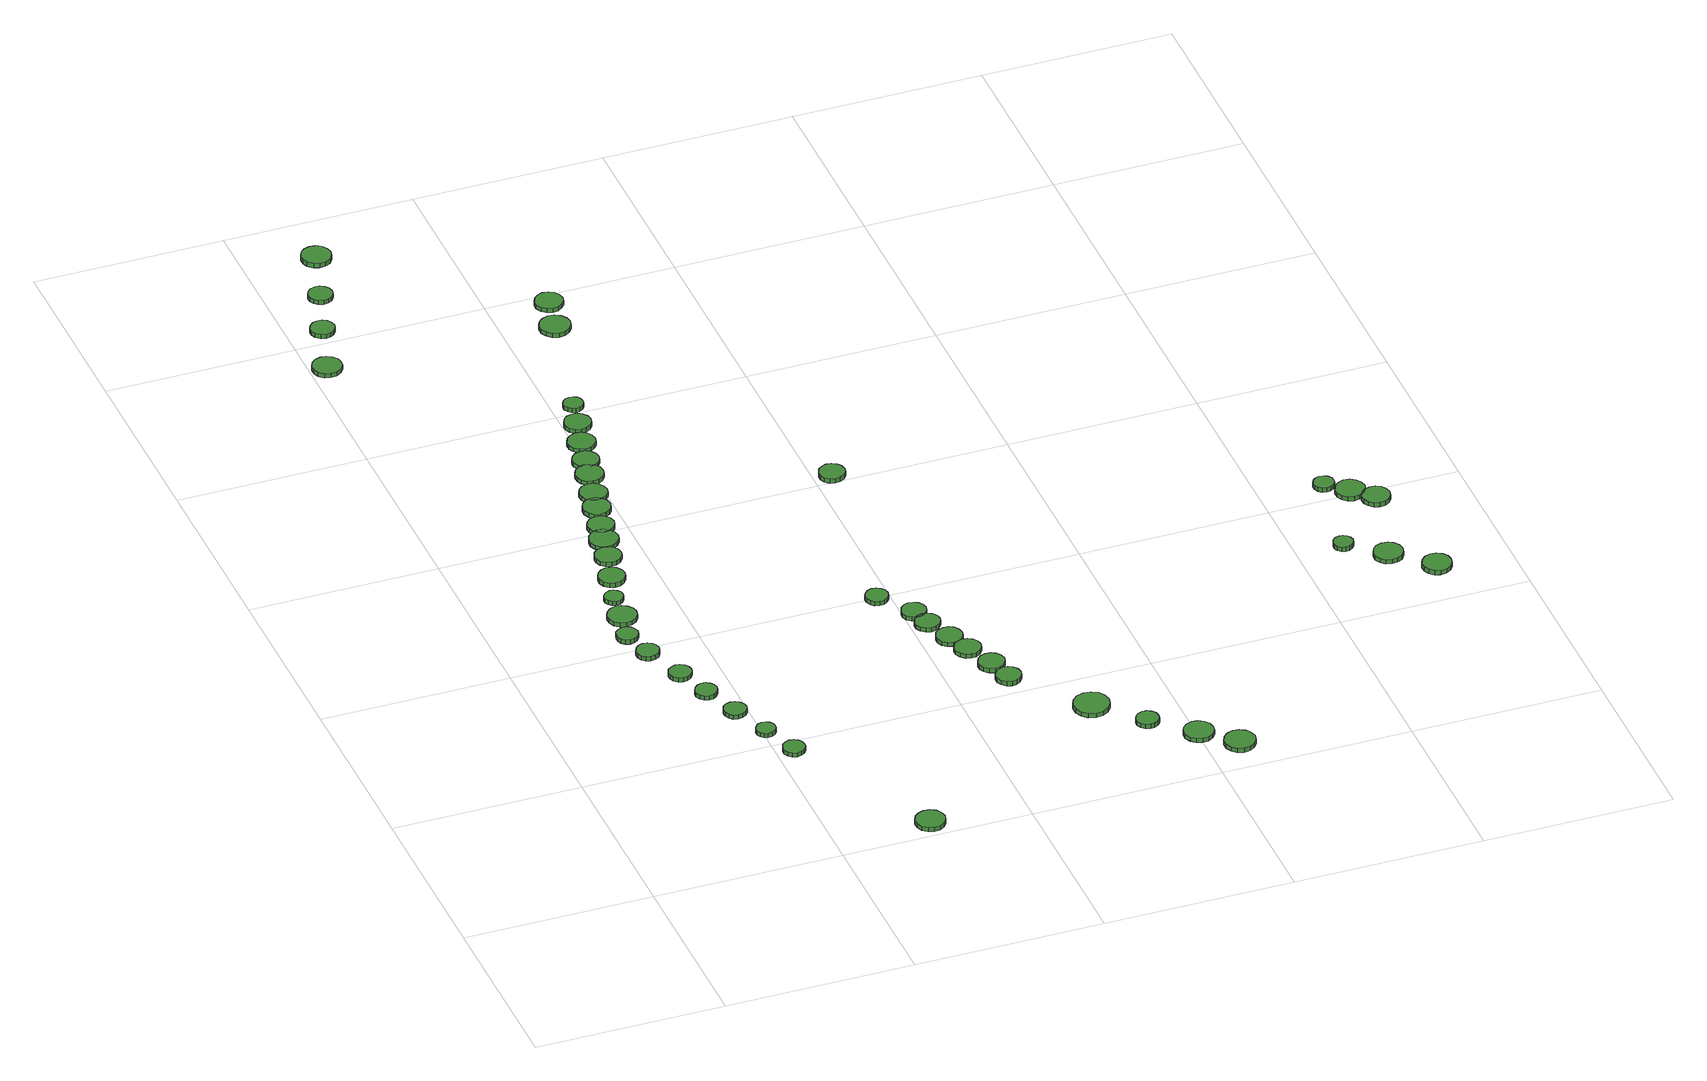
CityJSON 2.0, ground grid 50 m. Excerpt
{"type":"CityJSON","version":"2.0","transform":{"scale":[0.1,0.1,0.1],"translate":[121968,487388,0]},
"CityObjects":{
"tree1":{"type":"SolitaryVegetationObject","attributes":{"function":"something"},"geometry":[{"type":"MultiSurface","lod":"1","boundaries":[[[0,1,2,3,4,5,6,7,8,9,10,11,12,13,14]],[[15,16,17,18,19,20,21,22,23,24,25,26,27,28,29]],[[0,29,28,1]],[[1,28,27,2]],[[2,27,26,3]],[[3,26,25,4]],[[4,25,24,5]],[[5,24,23,6]],[[6,23,22,7]],[[7,22,21,8]],[[8,21,20,9]],[[9,20,19,10]],[[10,19,18,11]],[[11,18,17,12]],[[12,17,16,13]],[[13,16,15,14]],[[14,15,29,0]]]}]},
"tree2":{"type":"SolitaryVegetationObject","attributes":{"function":"something"},"geometry":[{"type":"MultiSurface","lod":"1","boundaries":[[[30,31,32,33,34,35,36,37,38,39,40,41,42,43,44]],[[45,46,47,48,49,50,51,52,53,54,55,56,57,58,59]],[[30,59,58,31]],[[31,58,57,32]],[[32,57,56,33]],[[33,56,55,34]],[[34,55,54,35]],[[35,54,53,36]],[[36,53,52,37]],[[37,52,51,38]],[[38,51,50,39]],[[39,50,49,40]],[[40,49,48,41]],[[41,48,47,42]],[[42,47,46,43]],[[43,46,45,44]],[[44,45,59,30]]]}]},
"tree3":{"type":"SolitaryVegetationObject","attributes":{"function":"something"},"geometry":[{"type":"MultiSurface","lod":"1","boundaries":[[[60,61,62,63,64,65,66,67,68,69,70,71,72,73,74]],[[75,76,77,78,79,80,81,82,83,84,85,86,87,88,89]],[[60,89,88,61]],[[61,88,87,62]],[[62,87,86,63]],[[63,86,85,64]],[[64,85,84,65]],[[65,84,83,66]],[[66,83,82,67]],[[67,82,81,68]],[[68,81,80,69]],[[69,80,79,70]],[[70,79,78,71]],[[71,78,77,72]],[[72,77,76,73]],[[73,76,75,74]],[[74,75,89,60]]]}]},
"tree4":{"type":"SolitaryVegetationObject","attributes":{"function":"something"},"geometry":[{"type":"MultiSurface","lod":"1","boundaries":[[[90,91,92,93,94,95,96,97,98,99,100,101,102,103,104]],[[105,106,107,108,109,110,111,112,113,114,115,116,117,118,119]],[[90,119,118,91]],[[91,118,117,92]],[[92,117,116,93]],[[93,116,115,94]],[[94,115,114,95]],[[95,114,113,96]],[[96,113,112,97]],[[97,112,111,98]],[[98,111,110,99]],[[99,110,109,100]],[[100,109,108,101]],[[101,108,107,102]],[[102,107,106,103]],[[103,106,105,104]],[[104,105,119,90]]]}]},
"tree5":{"type":"SolitaryVegetationObject","attributes":{"function":"something"},"geometry":[{"type":"MultiSurface","lod":"1","boundaries":[[[120,121,122,123,124,125,126,127,128,129,130,131,132,133,134]],[[135,136,137,138,139,140,141,142,143,144,145,146,147,148,149]],[[120,149,148,121]],[[121,148,147,122]],[[122,147,146,123]],[[123,146,145,124]],[[124,145,144,125]],[[125,144,143,126]],[[126,143,142,127]],[[127,142,141,128]],[[128,141,140,129]],[[129,140,139,130]],[[130,139,138,131]],[[131,138,137,132]],[[132,137,136,133]],[[133,136,135,134]],[[134,135,149,120]]]}]},
"tree6":{"type":"SolitaryVegetationObject","attributes":{"function":"something"},"geometry":[{"type":"MultiSurface","lod":"1","boundaries":[[[150,151,152,153,154,155,156,157,158,159,160,161,162,163,164]],[[165,166,167,168,169,170,171,172,173,174,175,176,177,178,179]],[[150,179,178,151]],[[151,178,177,152]],[[152,177,176,153]],[[153,176,175,154]],[[154,175,174,155]],[[155,174,173,156]],[[156,173,172,157]],[[157,172,171,158]],[[158,171,170,159]],[[159,170,169,160]],[[160,169,168,161]],[[161,168,167,162]],[[162,167,166,163]],[[163,166,165,164]],[[164,165,179,150]]]}]},
"tree7":{"type":"SolitaryVegetationObject","attributes":{"function":"something"},"geometry":[{"type":"MultiSurface","lod":"1","boundaries":[[[180,181,182,183,184,185,186,187,188,189,190,191,192,193,194]],[[195,196,197,198,199,200,201,202,203,204,205,206,207,208,209]],[[180,209,208,181]],[[181,208,207,182]],[[182,207,206,183]],[[183,206,205,184]],[[184,205,204,185]],[[185,204,203,186]],[[186,203,202,187]],[[187,202,201,188]],[[188,201,200,189]],[[189,200,199,190]],[[190,199,198,191]],[[191,198,197,192]],[[192,197,196,193]],[[193,196,195,194]],[[194,195,209,180]]]}]},
"tree8":{"type":"SolitaryVegetationObject","attributes":{"function":"something"},"geometry":[{"type":"MultiSurface","lod":"1","boundaries":[[[210,211,212,213,214,215,216,217,218,219,220,221,222,223,224]],[[225,226,227,228,229,230,231,232,233,234,235,236,237,238,239]],[[210,239,238,211]],[[211,238,237,212]],[[212,237,236,213]],[[213,236,235,214]],[[214,235,234,215]],[[215,234,233,216]],[[216,233,232,217]],[[217,232,231,218]],[[218,231,230,219]],[[219,230,229,220]],[[220,229,228,221]],[[221,228,227,222]],[[222,227,226,223]],[[223,226,225,224]],[[224,225,239,210]]]}]},
"tree9":{"type":"SolitaryVegetationObject","attributes":{"function":"something"},"geometry":[{"type":"MultiSurface","lod":"1","boundaries":[[[240,241,242,243,244,245,246,247,248,249,250,251,252,253,254]],[[255,256,257,258,259,260,261,262,263,264,265,266,267,268,269]],[[240,269,268,241]],[[241,268,267,242]],[[242,267,266,243]],[[243,266,265,244]],[[244,265,264,245]],[[245,264,263,246]],[[246,263,262,247]],[[247,262,261,248]],[[248,261,260,249]],[[249,260,259,250]],[[250,259,258,251]],[[251,258,257,252]],[[252,257,256,253]],[[253,256,255,254]],[[254,255,269,240]]]}]},
"tree10":{"type":"SolitaryVegetationObject","attributes":{"function":"something"},"geometry":[{"type":"MultiSurface","lod":"1","boundaries":[[[270,271,272,273,274,275,276,277,278,279,280,281,282,283,284]],[[285,286,287,288,289,290,291,292,293,294,295,296,297,298,299]],[[270,299,298,271]],[[271,298,297,272]],[[272,297,296,273]],[[273,296,295,274]],[[274,295,294,275]],[[275,294,293,276]],[[276,293,292,277]],[[277,292,291,278]],[[278,291,290,279]],[[279,290,289,280]],[[280,289,288,281]],[[281,288,287,282]],[[282,287,286,283]],[[283,286,285,284]],[[284,285,299,270]]]}]},
"tree11":{"type":"SolitaryVegetationObject","attributes":{"function":"something"},"geometry":[{"type":"MultiSurface","lod":"1","boundaries":[[[300,301,302,303,304,305,306,307,308,309,310,311,312,313,314]],[[315,316,317,318,319,320,321,322,323,324,325,326,327,328,329]],[[300,329,328,301]],[[301,328,327,302]],[[302,327,326,303]],[[303,326,325,304]],[[304,325,324,305]],[[305,324,323,306]],[[306,323,322,307]],[[307,322,321,308]],[[308,321,320,309]],[[309,320,319,310]],[[310,319,318,311]],[[311,318,317,312]],[[312,317,316,313]],[[313,316,315,314]],[[314,315,329,300]]]}]},
"tree12":{"type":"SolitaryVegetationObject","attributes":{"function":"something"},"geometry":[{"type":"MultiSurface","lod":"1","boundaries":[[[330,331,332,333,334,335,336,337,338,339,340,341,342,343,344]],[[345,346,347,348,349,350,351,352,353,354,355,356,357,358,359]],[[330,359,358,331]],[[331,358,357,332]],[[332,357,356,333]],[[333,356,355,334]],[[334,355,354,335]],[[335,354,353,336]],[[336,353,352,337]],[[337,352,351,338]],[[338,351,350,339]],[[339,350,349,340]],[[340,349,348,341]],[[341,348,347,342]],[[342,347,346,343]],[[343,346,345,344]],[[344,345,359,330]]]}]},
"tree13":{"type":"SolitaryVegetationObject","attributes":{"function":"something"},"geometry":[{"type":"MultiSurface","lod":"1","boundaries":[[[360,361,362,363,364,365,366,367,368,369,370,371,372,373,374]],[[375,376,377,378,379,380,381,382,383,384,385,386,387,388,389]],[[360,389,388,361]],[[361,388,387,362]],[[362,387,386,363]],[[363,386,385,364]],[[364,385,384,365]],[[365,384,383,366]],[[366,383,382,367]],[[367,382,381,368]],[[368,381,380,369]],[[369,380,379,370]],[[370,379,378,371]],[[371,378,377,372]],[[372,377,376,373]],[[373,376,375,374]],[[374,375,389,360]]]}]},
"tree14":{"type":"SolitaryVegetationObject","attributes":{"function":"something"},"geometry":[{"type":"MultiSurface","lod":"1","boundaries":[[[390,391,392,393,394,395,396,397,398,399,400,401,402,403,404]],[[405,406,407,408,409,410,411,412,413,414,415,416,417,418,419]],[[390,419,418,391]],[[391,418,417,392]],[[392,417,416,393]],[[393,416,415,394]],[[394,415,414,395]],[[395,414,413,396]],[[396,413,412,397]],[[397,412,411,398]],[[398,411,410,399]],[[399,410,409,400]],[[400,409,408,401]],[[401,408,407,402]],[[402,407,406,403]],[[403,406,405,404]],[[404,405,419,390]]]}]},
"tree15":{"type":"SolitaryVegetationObject","attributes":{"function":"something"},"geometry":[{"type":"MultiSurface","lod":"1","boundaries":[[[420,421,422,423,424,425,426,427,428,429,430,431,432,433,434]],[[435,436,437,438,439,440,441,442,443,444,445,446,447,448,449]],[[420,449,448,421]],[[421,448,447,422]],[[422,447,446,423]],[[423,446,445,424]],[[424,445,444,425]],[[425,444,443,426]],[[426,443,442,427]],[[427,442,441,428]],[[428,441,440,429]],[[429,440,439,430]],[[430,439,438,431]],[[431,438,437,432]],[[432,437,436,433]],[[433,436,435,434]],[[434,435,449,420]]]}]},
"tree16":{"type":"SolitaryVegetationObject","attributes":{"function":"something"},"geometry":[{"type":"MultiSurface","lod":"1","boundaries":[[[450,451,452,453,454,455,456,457,458,459,460,461,462,463,464]],[[465,466,467,468,469,470,471,472,473,474,475,476,477,478,479]],[[450,479,478,451]],[[451,478,477,452]],[[452,477,476,453]],[[453,476,475,454]],[[454,475,474,455]],[[455,474,473,456]],[[456,473,472,457]],[[457,472,471,458]],[[458,471,470,459]],[[459,470,469,460]],[[460,469,468,461]],[[461,468,467,462]],[[462,467,466,463]],[[463,466,465,464]],[[464,465,479,450]]]}]},
"tree17":{"type":"SolitaryVegetationObject","attributes":{"function":"something"},"geometry":[{"type":"MultiSurface","lod":"1","boundaries":[[[480,481,482,483,484,485,486,487,488,489,490,491,492,493,494]],[[495,496,497,498,499,500,501,502,503,504,505,506,507,508,509]],[[480,509,508,481]],[[481,508,507,482]],[[482,507,506,483]],[[483,506,505,484]],[[484,505,504,485]],[[485,504,503,486]],[[486,503,502,487]],[[487,502,501,488]],[[488,501,500,489]],[[489,500,499,490]],[[490,499,498,491]],[[491,498,497,492]],[[492,497,496,493]],[[493,496,495,494]],[[494,495,509,480]]]}]},
"tree18":{"type":"SolitaryVegetationObject","attributes":{"function":"something"},"geometry":[{"type":"MultiSurface","lod":"1","boundaries":[[[510,511,512,513,514,515,516,517,518,519,520,521,522,523,524]],[[525,526,527,528,529,530,531,532,533,534,535,536,537,538,539]],[[510,539,538,511]],[[511,538,537,512]],[[512,537,536,513]],[[513,536,535,514]],[[514,535,534,515]],[[515,534,533,516]],[[516,533,532,517]],[[517,532,531,518]],[[518,531,530,519]],[[519,530,529,520]],[[520,529,528,521]],[[521,528,527,522]],[[522,527,526,523]],[[523,526,525,524]],[[524,525,539,510]]]}]},
"tree19":{"type":"SolitaryVegetationObject","attributes":{"function":"something"},"geometry":[{"type":"MultiSurface","lod":"1","boundaries":[[[540,541,542,543,544,545,546,547,548,549,550,551,552,553,554]],[[555,556,557,558,559,560,561,562,563,564,565,566,567,568,569]],[[540,569,568,541]],[[541,568,567,542]],[[542,567,566,543]],[[543,566,565,544]],[[544,565,564,545]],[[545,564,563,546]],[[546,563,562,547]],[[547,562,561,548]],[[548,561,560,549]],[[549,560,559,550]],[[550,559,558,551]],[[551,558,557,552]],[[552,557,556,553]],[[553,556,555,554]],[[554,555,569,540]]]}]},
"tree20":{"type":"SolitaryVegetationObject","attributes":{"function":"something"},"geometry":[{"type":"MultiSurface","lod":"1","boundaries":[[[570,571,572,573,574,575,576,577,578,579,580,581,582,583,584]],[[585,586,587,588,589,590,591,592,593,594,595,596,597,598,599]],[[570,599,598,571]],[[571,598,597,572]],[[572,597,596,573]],[[573,596,595,574]],[[574,595,594,575]],[[575,594,593,576]],[[576,593,592,577]],[[577,592,591,578]],[[578,591,590,579]],[[579,590,589,580]],[[580,589,588,581]],[[581,588,587,582]],[[582,587,586,583]],[[583,586,585,584]],[[584,585,599,570]]]}]},
"tree21":{"type":"SolitaryVegetationObject","attributes":{"function":"something"},"geometry":[{"type":"MultiSurface","lod":"1","boundaries":[[[600,601,602,603,604,605,606,607,608,609,610,611,612,613,614]],[[615,616,617,618,619,620,621,622,623,624,625,626,627,628,629]],[[600,629,628,601]],[[601,628,627,602]],[[602,627,626,603]],[[603,626,625,604]],[[604,625,624,605]],[[605,624,623,606]],[[606,623,622,607]],[[607,622,621,608]],[[608,621,620,609]],[[609,620,619,610]],[[610,619,618,611]],[[611,618,617,612]],[[612,617,616,613]],[[613,616,615,614]],[[614,615,629,600]]]}]},
"tree22":{"type":"SolitaryVegetationObject","attributes":{"function":"something"},"geometry":[{"type":"MultiSurface","lod":"1","boundaries":[[[630,631,632,633,634,635,636,637,638,639,640,641,642,643,644]],[[645,646,647,648,649,650,651,652,653,654,655,656,657,658,659]],[[630,659,658,631]],[[631,658,657,632]],[[632,657,656,633]],[[633,656,655,634]],[[634,655,654,635]],[[635,654,653,636]],[[636,653,652,637]],[[637,652,651,638]],[[638,651,650,639]],[[639,650,649,640]],[[640,649,648,641]],[[641,648,647,642]],[[642,647,646,643]],[[643,646,645,644]],[[644,645,659,630]]]}]},
"tree23":{"type":"SolitaryVegetationObject","attributes":{"function":"something"},"geometry":[{"type":"MultiSurface","lod":"1","boundaries":[[[660,661,662,663,664,665,666,667,668,669,670,671,672,673,674]],[[675,676,677,678,679,680,681,682,683,684,685,686,687,688,689]],[[660,689,688,661]],[[661,688,687,662]],[[662,687,686,663]],[[663,686,685,664]],[[664,685,684,665]],[[665,684,683,666]],[[666,683,682,667]],[[667,682,681,668]],[[668,681,680,669]],[[669,680,679,670]],[[670,679,678,671]],[[671,678,677,672]],[[672,677,676,673]],[[673,676,675,674]],[[674,675,689,660]]]}]},
"tree24":{"type":"SolitaryVegetationObject","attributes":{"function":"something"},"geometry":[{"type":"MultiSurface","lod":"1","boundaries":[[[690,691,692,693,694,695,696,697,698,699,700,701,702,703,704]],[[705,706,707,708,709,710,711,712,713,714,715,716,717,718,719]],[[690,719,718,691]],[[691,718,717,692]],[[692,717,716,693]],[[693,716,715,694]],[[694,715,714,695]],[[695,714,713,696]],[[696,713,712,697]],[[697,712,711,698]],[[698,711,710,699]],[[699,710,709,700]],[[700,709,708,701]],[[701,708,707,702]],[[702,707,706,703]],[[703,706,705,704]],[[704,705,719,690]]]}]},
"tree25":{"type":"SolitaryVegetationObject","attributes":{"function":"something"},"geometry":[{"type":"MultiSurface","lod":"1","boundaries":[[[720,721,722,723,724,725,726,727,728,729,730,731,732,733,734]],[[735,736,737,738,739,740,741,742,743,744,745,746,747,748,749]],[[720,749,748,721]],[[721,748,747,722]],[[722,747,746,723]],[[723,746,745,724]],[[724,745,744,725]],[[725,744,743,726]],[[726,743,742,727]],[[727,742,741,728]],[[728,741,740,729]],[[729,740,739,730]],[[730,739,738,731]],[[731,738,737,732]],[[732,737,736,733]],[[733,736,735,734]],[[734,735,749,720]]]}]},
"tree26":{"type":"SolitaryVegetationObject","attributes":{"function":"something"},"geometry":[{"type":"MultiSurface","lod":"1","boundaries":[[[750,751,752,753,754,755,756,757,758,759,760,761,762,763,764]],[[765,766,767,768,769,770,771,772,773,774,775,776,777,778,779]],[[750,779,778,751]],[[751,778,777,752]],[[752,777,776,753]],[[753,776,775,754]],[[754,775,774,755]],[[755,774,773,756]],[[756,773,772,757]],[[757,772,771,758]],[[758,771,770,759]],[[759,770,769,760]],[[760,769,768,761]],[[761,768,767,762]],[[762,767,766,763]],[[763,766,765,764]],[[764,765,779,750]]]}]},
"tree27":{"type":"SolitaryVegetationObject","attributes":{"function":"something"},"geometry":[{"type":"MultiSurface","lod":"1","boundaries":[[[780,781,782,783,784,785,786,787,788,789,790,791,792,793,794]],[[795,796,797,798,799,800,801,802,803,804,805,806,807,808,809]],[[780,809,808,781]],[[781,808,807,782]],[[782,807,806,783]],[[783,806,805,784]],[[784,805,804,785]],[[785,804,803,786]],[[786,803,802,787]],[[787,802,801,788]],[[788,801,800,789]],[[789,800,799,790]],[[790,799,798,791]],[[791,798,797,792]],[[792,797,796,793]],[[793,796,795,794]],[[794,795,809,780]]]}]},
"tree28":{"type":"SolitaryVegetationObject","attributes":{"function":"something"},"geometry":[{"type":"MultiSurface","lod":"1","boundaries":[[[810,811,812,813,814,815,816,817,818,819,820,821,822,823,824]],[[825,826,827,828,829,830,831,832,833,834,835,836,837,838,839]],[[810,839,838,811]],[[811,838,837,812]],[[812,837,836,813]],[[813,836,835,814]],[[814,835,834,815]],[[815,834,833,816]],[[816,833,832,817]],[[817,832,831,818]],[[818,831,830,819]],[[819,830,829,820]],[[820,829,828,821]],[[821,828,827,822]],[[822,827,826,823]],[[823,826,825,824]],[[824,825,839,810]]]}]},
"tree29":{"type":"SolitaryVegetationObject","attributes":{"function":"something"},"geometry":[{"type":"MultiSurface","lod":"1","boundaries":[[[840,841,842,843,844,845,846,847,848,849,850,851,852,853,854]],[[855,856,857,858,859,860,861,862,863,864,865,866,867,868,869]],[[840,869,868,841]],[[841,868,867,842]],[[842,867,866,843]],[[843,866,865,844]],[[844,865,864,845]],[[845,864,863,846]],[[846,863,862,847]],[[847,862,861,848]],[[848,861,860,849]],[[849,860,859,850]],[[850,859,858,851]],[[851,858,857,852]],[[852,857,856,853]],[[853,856,855,854]],[[854,855,869,840]]]}]},
"tree30":{"type":"SolitaryVegetationObject","attributes":{"function":"something"},"geometry":[{"type":"MultiSurface","lod":"1","boundaries":[[[870,871,872,873,874,875,876,877,878,879,880,881,882,883,884]],[[885,886,887,888,889,890,891,892,893,894,895,896,897,898,899]],[[870,899,898,871]],[[871,898,897,872]],[[872,897,896,873]],[[873,896,895,874]],[[874,895,894,875]],[[875,894,893,876]],[[876,893,892,877]],[[877,892,891,878]],[[878,891,890,879]],[[879,890,889,880]],[[880,889,888,881]],[[881,888,887,882]],[[882,887,886,883]],[[883,886,885,884]],[[884,885,899,870]]]}]},
"tree31":{"type":"SolitaryVegetationObject","attributes":{"function":"something"},"geometry":[{"type":"MultiSurface","lod":"1","boundaries":[[[900,901,902,903,904,905,906,907,908,909,910,911,912,913,914]],[[915,916,917,918,919,920,921,922,923,924,925,926,927,928,929]],[[900,929,928,901]],[[901,928,927,902]],[[902,927,926,903]],[[903,926,925,904]],[[904,925,924,905]],[[905,924,923,906]],[[906,923,922,907]],[[907,922,921,908]],[[908,921,920,909]],[[909,920,919,910]],[[910,919,918,911]],[[911,918,917,912]],[[912,917,916,913]],[[913,916,915,914]],[[914,915,929,900]]]}]},
"tree32":{"type":"SolitaryVegetationObject","attributes":{"function":"something"},"geometry":[{"type":"MultiSurface","lod":"1","boundaries":[[[930,931,932,933,934,935,936,937,938,939,940,941,942,943,944]],[[945,946,947,948,949,950,951,952,953,954,955,956,957,958,959]],[[930,959,958,931]],[[931,958,957,932]],[[932,957,956,933]],[[933,956,955,934]],[[934,955,954,935]],[[935,954,953,936]],[[936,953,952,937]],[[937,952,951,938]],[[938,951,950,939]],[[939,950,949,940]],[[940,949,948,941]],[[941,948,947,942]],[[942,947,946,943]],[[943,946,945,944]],[[944,945,959,930]]]}]},
"tree33":{"type":"SolitaryVegetationObject","attributes":{"function":"something"},"geometry":[{"type":"MultiSurface","lod":"1","boundaries":[[[960,961,962,963,964,965,966,967,968,969,970,971,972,973,974]],[[975,976,977,978,979,980,981,982,983,984,985,986,987,988,989]],[[960,989,988,961]],[[961,988,987,962]],[[962,987,986,963]],[[963,986,985,964]],[[964,985,984,965]],[[965,984,983,966]],[[966,983,982,967]],[[967,982,981,968]],[[968,981,980,969]],[[969,980,979,970]],[[970,979,978,971]],[[971,978,977,972]],[[972,977,976,973]],[[973,976,975,974]],[[974,975,989,960]]]}]},
"tree34":{"type":"SolitaryVegetationObject","attributes":{"function":"something"},"geometry":[{"type":"MultiSurface","lod":"1","boundaries":[[[990,991,992,993,994,995,996,997,998,999,1000,1001,1002,1003,1004]],[[1005,1006,1007,1008,1009,1010,1011,1012,1013,1014,1015,1016,1017,1018,1019]],[[990,1019,1018,991]],[[991,1018,1017,992]],[[992,1017,1016,993]],[[993,1016,1015,994]],[[994,1015,1014,995]],[[995,1014,1013,996]],[[996,1013,1012,997]],[[997,1012,1011,998]],[[998,1011,1010,999]],[[999,1010,1009,1000]],[[1000,1009,1008,1001]],[[1001,1008,1007,1002]],[[1002,1007,1006,1003]],[[1003,1006,1005,1004]],[[1004,1005,1019,990]]]}]},
"tree35":{"type":"SolitaryVegetationObject","attributes":{"function":"something"},"geometry":[{"type":"MultiSurface","lod":"1","boundaries":[[[1020,1021,1022,1023,1024,1025,1026,1027,1028,1029,1030,1031,1032,1033,1034]],[[1035,1036,1037,1038,1039,1040,1041,1042,1043,1044,1045,1046,1047,1048,1049]],[[1020,1049,1048,1021]],[[1021,1048,1047,1022]],[[1022,1047,1046,1023]],[[1023,1046,1045,1024]],[[1024,1045,1044,1025]],[[1025,1044,1043,1026]],[[1026,1043,1042,1027]],[[1027,1042,1041,1028]],[[1028,1041,1040,1029]],[[1029,1040,1039,1030]],[[1030,1039,1038,1031]],[[1031,1038,1037,1032]],[[1032,1037,1036,1033]],[[1033,1036,1035,1034]],[[1034,1035,1049,1020]]]}]},
"tree36":{"type":"SolitaryVegetationObject","attributes":{"function":"something"},"geometry":[{"type":"MultiSurface","lod":"1","boundaries":[[[1050,1051,1052,1053,1054,1055,1056,1057,1058,1059,1060,1061,1062,1063,1064]],[[1065,1066,1067,1068,1069,1070,1071,1072,1073,1074,1075,1076,1077,1078,1079]],[[1050,1079,1078,1051]],[[1051,1078,1077,1052]],[[1052,1077,1076,1053]],[[1053,1076,1075,1054]],[[1054,1075,1074,1055]],[[1055,1074,1073,1056]],[[1056,1073,1072,1057]],[[1057,1072,1071,1058]],[[1058,1071,1070,1059]],[[1059,1070,1069,1060]],[[1060,1069,1068,1061]],[[1061,1068,1067,1062]],[[1062,1067,1066,1063]],[[1063,1066,1065,1064]],[[1064,1065,1079,1050]]]}]},
"tree37":{"type":"SolitaryVegetationObject","attributes":{"function":"something"},"geometry":[{"type":"MultiSurface","lod":"1","boundaries":[[[1080,1081,1082,1083,1084,1085,1086,1087,1088,1089,1090,1091,1092,1093,1094]],[[1095,1096,1097,1098,1099,1100,1101,1102,1103,1104,1105,1106,1107,1108,1109]],[[1080,1109,1108,1081]],[[1081,1108,1107,1082]],[[1082,1107,1106,1083]],[[1083,1106,1105,1084]],[[1084,1105,1104,1085]],[[1085,1104,1103,1086]],[[1086,1103,1102,1087]],[[1087,1102,1101,1088]],[[1088,1101,1100,1089]],[[1089,1100,1099,1090]],[[1090,1099,1098,1091]],[[1091,1098,1097,1092]],[[1092,1097,1096,1093]],[[1093,1096,1095,1094]],[[1094,1095,1109,1080]]]}]},
"tree38":{"type":"SolitaryVegetationObject","attributes":{"function":"something"},"geometry":[{"type":"MultiSurface","lod":"1","boundaries":[[[1110,1111,1112,1113,1114,1115,1116,1117,1118,1119,1120,1121,1122,1123,1124]],[[1125,1126,1127,1128,1129,1130,1131,1132,1133,1134,1135,1136,1137,1138,1139]],[[1110,1139,1138,1111]],[[1111,1138,1137,1112]],[[1112,1137,1136,1113]],[[1113,1136,1135,1114]],[[1114,1135,1134,1115]],[[1115,1134,1133,1116]],[[1116,1133,1132,1117]],[[1117,1132,1131,1118]],[[1118,1131,1130,1119]],[[1119,1130,1129,1120]],[[1120,1129,1128,1121]],[[1121,1128,1127,1122]],[[1122,1127,1126,1123]],[[1123,1126,1125,1124]],[[1124,1125,1139,1110]]]}]},
"tree39":{"type":"SolitaryVegetationObject","attributes":{"function":"something"},"geometry":[{"type":"MultiSurface","lod":"1","boundaries":[[[1140,1141,1142,1143,1144,1145,1146,1147,1148,1149,1150,1151,1152,1153,1154]],[[1155,1156,1157,1158,1159,1160,1161,1162,1163,1164,1165,1166,1167,1168,1169]],[[1140,1169,1168,1141]],[[1141,1168,1167,1142]],[[1142,1167,1166,1143]],[[1143,1166,1165,1144]],[[1144,1165,1164,1145]],[[1145,1164,1163,1146]],[[1146,1163,1162,1147]],[[1147,1162,1161,1148]],[[1148,1161,1160,1149]],[[1149,1160,1159,1150]],[[1150,1159,1158,1151]],[[1151,1158,1157,1152]],[[1152,1157,1156,1153]],[[1153,1156,1155,1154]],[[1154,1155,1169,1140]]]}]},
"tree40":{"type":"SolitaryVegetationObject","attributes":{"function":"something"},"geometry":[{"type":"MultiSurface","lod":"1","boundaries":[[[1170,1171,1172,1173,1174,1175,1176,1177,1178,1179,1180,1181,1182,1183,1184]],[[1185,1186,1187,1188,1189,1190,1191,1192,1193,1194,1195,1196,1197,1198,1199]],[[1170,1199,1198,1171]],[[1171,1198,1197,1172]],[[1172,1197,1196,1173]],[[1173,1196,1195,1174]],[[1174,1195,1194,1175]],[[1175,1194,1193,1176]],[[1176,1193,1192,1177]],[[1177,1192,1191,1178]],[[1178,1191,1190,1179]],[[1179,1190,1189,1180]],[[1180,1189,1188,1181]],[[1181,1188,1187,1182]],[[1182,1187,1186,1183]],[[1183,1186,1185,1184]],[[1184,1185,1199,1170]]]}]},
"tree41":{"type":"SolitaryVegetationObject","attributes":{"function":"something"},"geometry":[{"type":"MultiSurface","lod":"1","boundaries":[[[1200,1201,1202,1203,1204,1205,1206,1207,1208,1209,1210,1211,1212,1213,1214]],[[1215,1216,1217,1218,1219,1220,1221,1222,1223,1224,1225,1226,1227,1228,1229]],[[1200,1229,1228,1201]],[[1201,1228,1227,1202]],[[1202,1227,1226,1203]],[[1203,1226,1225,1204]],[[1204,1225,1224,1205]],[[1205,1224,1223,1206]],[[1206,1223,1222,1207]],[[1207,1222,1221,1208]],[[1208,1221,1220,1209]],[[1209,1220,1219,1210]],[[1210,1219,1218,1211]],[[1211,1218,1217,1212]],[[1212,1217,1216,1213]],[[1213,1216,1215,1214]],[[1214,1215,1229,1200]]]}]},
"tree42":{"type":"SolitaryVegetationObject","attributes":{"function":"something"},"geometry":[{"type":"MultiSurface","lod":"1","boundaries":[[[1230,1231,1232,1233,1234,1235,1236,1237,1238,1239,1240,1241,1242,1243,1244]],[[1245,1246,1247,1248,1249,1250,1251,1252,1253,1254,1255,1256,1257,1258,1259]],[[1230,1259,1258,1231]],[[1231,1258,1257,1232]],[[1232,1257,1256,1233]],[[1233,1256,1255,1234]],[[1234,1255,1254,1235]],[[1235,1254,1253,1236]],[[1236,1253,1252,1237]],[[1237,1252,1251,1238]],[[1238,1251,1250,1239]],[[1239,1250,1249,1240]],[[1240,1249,1248,1241]],[[1241,1248,1247,1242]],[[1242,1247,1246,1243]],[[1243,1246,1245,1244]],[[1244,1245,1259,1230]]]}]},
"tree43":{"type":"SolitaryVegetationObject","attributes":{"function":"something"},"geometry":[{"type":"MultiSurface","lod":"1","boundaries":[[[1260,1261,1262,1263,1264,1265,1266,1267,1268,1269,1270,1271,1272,1273,1274]],[[1275,1276,1277,1278,1279,1280,1281,1282,1283,1284,1285,1286,1287,1288,1289]],[[1260,1289,1288,1261]],[[1261,1288,1287,1262]],[[1262,1287,1286,1263]],[[1263,1286,1285,1264]],[[1264,1285,1284,1265]],[[1265,1284,1283,1266]],[[1266,1283,1282,1267]],[[1267,1282,1281,1268]],[[1268,1281,1280,1269]],[[1269,1280,1279,1270]],[[1270,1279,1278,1271]],[[1271,1278,1277,1272]],[[1272,1277,1276,1273]],[[1273,1276,1275,1274]],[[1274,1275,1289,1260]]]}]},
"tree44":{"type":"SolitaryVegetationObject","attributes":{"function":"something"},"geometry":[{"type":"MultiSurface","lod":"1","boundaries":[[[1290,1291,1292,1293,1294,1295,1296,1297,1298,1299,1300,1301,1302,1303,1304]],[[1305,1306,1307,1308,1309,1310,1311,1312,1313,1314,1315,1316,1317,1318,1319]],[[1290,1319,1318,1291]],[[1291,1318,1317,1292]],[[1292,1317,1316,1293]],[[1293,1316,1315,1294]],[[1294,1315,1314,1295]],[[1295,1314,1313,1296]],[[1296,1313,1312,1297]],[[1297,1312,1311,1298]],[[1298,1311,1310,1299]],[[1299,1310,1309,1300]],[[1300,1309,1308,1301]],[[1301,1308,1307,1302]],[[1302,1307,1306,1303]],[[1303,1306,1305,1304]],[[1304,1305,1319,1290]]]}]},
"tree45":{"type":"SolitaryVegetationObject","attributes":{"function":"something"},"geometry":[{"type":"MultiSurface","lod":"1","boundaries":[[[1320,1321,1322,1323,1324,1325,1326,1327,1328,1329,1330,1331,1332,1333,1334]],[[1335,1336,1337,1338,1339,1340,1341,1342,1343,1344,1345,1346,1347,1348,1349]],[[1320,1349,1348,1321]],[[1321,1348,1347,1322]],[[1322,1347,1346,1323]],[[1323,1346,1345,1324]],[[1324,1345,1344,1325]],[[1325,1344,1343,1326]],[[1326,1343,1342,1327]],[[1327,1342,1341,1328]],[[1328,1341,1340,1329]],[[1329,1340,1339,1330]],[[1330,1339,1338,1331]],[[1331,1338,1337,1332]],[[1332,1337,1336,1333]],[[1333,1336,1335,1334]],[[1334,1335,1349,1320]]]}]}
},
"vertices":[
[383,973,15],[380,985,15],[373,995,15],[362,1001,15],[350,1003,15],[338,999,15],[329,990,15],[324,979,15],[324,967,15],[329,955,15],[338,947,15],[350,943,15],[362,945,15],[373,951,15],[380,961,15],[380,961,2],[373,951,2],[362,945,2],[350,943,2],[338,947,2],[329,955,2],[324,967,2],[324,979,2],[329,990,2],[338,999,2],[350,1003,2],[362,1001,2],[373,995,2],[380,985,2],[383,973,2],
[359,1057,15],[356,1068,15],[349,1078,15],[339,1084,15],[327,1085,15],[316,1081,15],[307,1073,15],[303,1062,15],[303,1051,15],[307,1040,15],[316,1032,15],[327,1028,15],[339,1030,15],[349,1035,15],[356,1045,15],[356,1045,2],[349,1035,2],[339,1030,2],[327,1028,2],[316,1032,2],[307,1040,2],[303,1051,2],[303,1062,2],[307,1073,2],[316,1081,2],[327,1085,2],[339,1084,2],[349,1078,2],[356,1068,2],[359,1057,2],
[426,861,13],[424,873,13],[416,883,13],[406,890,13],[393,891,13],[382,887,13],[372,879,13],[367,868,13],[367,855,13],[372,844,13],[382,836,13],[393,832,13],[406,833,13],[416,839,13],[424,849,13],[424,849,1],[416,839,1],[406,833,1],[393,832,1],[382,836,1],[372,844,1],[367,855,1],[367,868,1],[372,879,1],[382,887,1],[393,891,1],[406,890,1],[416,883,1],[424,873,1],[426,861,1],
[458,767,13],[455,778,13],[448,788,13],[438,794,13],[426,795,13],[415,791,13],[406,783,13],[401,773,13],[401,761,13],[406,750,13],[415,742,13],[426,738,13],[438,739,13],[448,745,13],[455,755,13],[455,755,0],[448,745,0],[438,739,0],[426,738,0],[415,742,0],[406,750,0],[401,761,0],[401,773,0],[406,783,0],[415,791,0],[426,795,0],[438,794,0],[448,788,0],[455,778,0],[458,767,0],
[497,665,13],[494,677,13],[487,687,13],[477,693,13],[464,695,13],[452,691,13],[443,683,13],[438,671,13],[438,659,13],[443,648,13],[452,639,13],[464,636,13],[477,637,13],[487,643,13],[494,653,13],[494,653,1],[487,643,1],[477,637,1],[464,636,1],[452,639,1],[443,648,1],[438,659,1],[438,671,1],[443,683,1],[452,691,1],[464,695,1],[477,693,1],[487,687,1],[494,677,1],[497,665,1],
[534,561,13],[532,572,13],[526,580,13],[517,585,13],[506,586,13],[496,583,13],[489,576,13],[484,567,13],[484,556,13],[489,547,13],[496,540,13],[506,536,13],[517,538,13],[526,543,13],[532,551,13],[532,551,0],[526,543,0],[517,538,0],[506,536,0],[496,540,0],[489,547,0],[484,556,0],[484,567,0],[489,576,0],[496,583,0],[506,586,0],[517,585,0],[526,580,0],[532,572,0],[534,561,0],
[574,461,14],[571,473,14],[564,482,14],[554,488,14],[542,490,14],[531,486,14],[522,478,14],[517,467,14],[517,455,14],[522,444,14],[531,436,14],[542,432,14],[554,434,14],[564,440,14],[571,449,14],[571,449,1],[564,440,1],[554,434,1],[542,432,1],[531,436,1],[522,444,1],[517,455,1],[517,467,1],[522,478,1],[531,486,1],[542,490,1],[554,488,1],[564,482,1],[571,473,1],[574,461,1],
[386,1139,14],[383,1154,14],[373,1167,14],[360,1175,14],[344,1177,14],[329,1172,14],[317,1161,14],[311,1147,14],[311,1131,14],[317,1116,14],[329,1106,14],[344,1101,14],[360,1103,14],[373,1111,14],[383,1123,14],[383,1123,2],[373,1111,2],[360,1103,2],[344,1101,2],[329,1106,2],[317,1116,2],[311,1131,2],[311,1147,2],[317,1161,2],[329,1172,2],[344,1177,2],[360,1175,2],[373,1167,2],[383,1154,2],[386,1139,2],
[382,1221,13],[380,1231,13],[374,1239,13],[365,1245,13],[355,1246,13],[345,1242,13],[337,1236,13],[333,1226,13],[333,1216,13],[337,1207,13],[345,1200,13],[355,1197,13],[365,1198,13],[374,1203,13],[380,1211,13],[380,1211,1],[374,1203,1],[365,1198,1],[355,1197,1],[345,1200,1],[337,1207,1],[333,1216,1],[333,1226,1],[337,1236,1],[345,1242,1],[355,1246,1],[365,1245,1],[374,1239,1],[380,1231,1],[382,1221,1],
[81,2390,16],[78,2406,16],[68,2419,16],[55,2426,16],[39,2428,16],[24,2423,16],[12,2413,16],[6,2398,16],[6,2382,16],[12,2368,16],[24,2357,16],[39,2353,16],[55,2354,16],[68,2362,16],[78,2375,16],[78,2375,4],[68,2362,4],[55,2354,4],[39,2353,4],[24,2357,4],[12,2368,4],[6,2382,4],[6,2398,4],[12,2413,4],[24,2423,4],[39,2428,4],[55,2426,4],[68,2419,4],[78,2406,4],[81,2390,4],
[787,47,18],[783,63,18],[774,76,18],[760,84,18],[744,85,18],[729,80,18],[717,70,18],[710,55,18],[710,39,18],[717,24,18],[729,13,18],[744,8,18],[760,10,18],[774,18,18],[783,31,18],[783,31,6],[774,18,6],[760,10,6],[744,8,6],[729,13,6],[717,24,6],[710,39,6],[710,55,6],[717,70,6],[729,80,6],[744,85,6],[760,84,6],[774,76,6],[783,63,6],[787,47,6],
[418,1304,14],[415,1318,14],[406,1330,14],[394,1337,14],[379,1339,14],[366,1334,14],[355,1325,14],[349,1312,14],[349,1297,14],[355,1284,14],[366,1274,14],[379,1270,14],[394,1271,14],[406,1279,14],[415,1290,14],[415,1290,1],[406,1279,1],[394,1271,1],[379,1270,1],[366,1274,1],[355,1284,1],[349,1297,1],[349,1312,1],[355,1325,1],[366,1334,1],[379,1339,1],[394,1337,1],[406,1330,1],[415,1318,1],[418,1304,1],
[441,1391,13],[438,1405,13],[429,1417,13],[417,1424,13],[403,1425,13],[389,1421,13],[378,1411,13],[372,1398,13],[372,1384,13],[378,1371,13],[389,1361,13],[403,1357,13],[417,1358,13],[429,1365,13],[438,1377,13],[438,1377,1],[429,1365,1],[417,1358,1],[403,1357,1],[389,1361,1],[378,1371,1],[372,1384,1],[372,1398,1],[378,1411,1],[389,1421,1],[403,1425,1],[417,1424,1],[429,1417,1],[438,1405,1],[441,1391,1],
[121,2542,18],[118,2555,18],[110,2566,18],[99,2573,18],[86,2574,18],[73,2570,18],[63,2561,18],[58,2549,18],[58,2536,18],[63,2524,18],[73,2515,18],[86,2511,18],[99,2512,18],[110,2519,18],[118,2530,18],[118,2530,6],[110,2519,6],[99,2512,6],[86,2511,6],[73,2515,6],[63,2524,6],[58,2536,6],[58,2549,6],[63,2561,6],[73,2570,6],[86,2574,6],[99,2573,6],[110,2566,6],[118,2555,6],[121,2542,6],
[459,1460,14],[456,1475,14],[446,1488,14],[433,1496,14],[417,1498,14],[402,1493,14],[390,1482,14],[384,1468,14],[384,1452,14],[390,1438,14],[402,1427,14],[417,1422,14],[433,1424,14],[446,1432,14],[456,1444,14],[456,1444,2],[446,1432,2],[433,1424,2],[417,1422,2],[402,1427,2],[390,1438,2],[384,1452,2],[384,1468,2],[390,1482,2],[402,1493,2],[417,1498,2],[433,1496,2],[446,1488,2],[456,1475,2],[459,1460,2],
[470,1518,15],[467,1532,15],[458,1543,15],[446,1551,15],[431,1552,15],[418,1548,15],[407,1538,15],[401,1525,15],[401,1510,15],[407,1497,15],[418,1488,15],[431,1483,15],[446,1485,15],[458,1492,15],[467,1504,15],[467,1504,2],[458,1492,2],[446,1485,2],[431,1483,2],[418,1488,2],[407,1497,2],[401,1510,2],[401,1525,2],[407,1538,2],[418,1548,2],[431,1552,2],[446,1551,2],[458,1543,2],[467,1532,2],[470,1518,2],
[489,1594,14],[486,1609,14],[477,1621,14],[464,1629,14],[449,1630,14],[435,1626,14],[424,1616,14],[418,1602,14],[418,1587,14],[424,1573,14],[435,1563,14],[449,1558,14],[464,1560,14],[477,1567,14],[486,1579,14],[486,1579,1],[477,1567,1],[464,1560,1],[449,1558,1],[435,1563,1],[424,1573,1],[418,1587,1],[418,1602,1],[424,1616,1],[435,1626,1],[449,1630,1],[464,1629,1],[477,1621,1],[486,1609,1],[489,1594,1],
[166,2678,20],[163,2691,20],[155,2701,20],[144,2708,20],[131,2709,20],[118,2705,20],[109,2697,20],[103,2685,20],[103,2671,20],[109,2659,20],[118,2651,20],[131,2646,20],[144,2648,20],[155,2654,20],[163,2665,20],[163,2665,8],[155,2654,8],[144,2648,8],[131,2646,8],[118,2651,8],[109,2659,8],[103,2671,8],[103,2685,8],[109,2697,8],[118,2705,8],[131,2709,8],[144,2708,8],[155,2701,8],[163,2691,8],[166,2678,8],
[503,1654,14],[500,1669,14],[491,1681,14],[478,1689,14],[463,1690,14],[449,1686,14],[438,1676,14],[432,1662,14],[432,1647,14],[438,1633,14],[449,1623,14],[463,1618,14],[478,1620,14],[491,1627,14],[500,1639,14],[500,1639,2],[491,1627,2],[478,1620,2],[463,1618,2],[449,1623,2],[438,1633,2],[432,1647,2],[432,1662,2],[438,1676,2],[449,1686,2],[463,1690,2],[478,1689,2],[491,1681,2],[500,1669,2],[503,1654,2],
[522,1731,16],[519,1746,16],[510,1758,16],[497,1765,16],[482,1767,16],[467,1762,16],[456,1752,16],[450,1738,16],[450,1723,16],[456,1710,16],[467,1699,16],[482,1695,16],[497,1696,16],[510,1704,16],[519,1716,16],[519,1716,4],[510,1704,4],[497,1696,4],[482,1695,4],[467,1699,4],[456,1710,4],[450,1723,4],[450,1738,4],[456,1752,4],[467,1762,4],[482,1767,4],[497,1765,4],[510,1758,4],[519,1746,4],[522,1731,4],
[220,2832,23],[217,2848,23],[207,2861,23],[193,2869,23],[177,2871,23],[162,2866,23],[150,2855,23],[144,2840,23],[144,2824,23],[150,2810,23],[162,2799,23],[177,2794,23],[193,2795,23],[207,2803,23],[217,2817,23],[217,2817,10],[207,2803,10],[193,2795,10],[177,2794,10],[162,2799,10],[150,2810,10],[144,2824,10],[144,2840,10],[150,2855,10],[162,2866,10],[177,2871,10],[193,2869,10],[207,2861,10],[217,2848,10],[220,2832,10],
[533,1790,16],[530,1804,16],[521,1816,16],[509,1823,16],[494,1824,16],[481,1820,16],[470,1810,16],[464,1797,16],[464,1783,16],[470,1769,16],[481,1760,16],[494,1755,16],[509,1757,16],[521,1764,16],[530,1776,16],[530,1776,4],[521,1764,4],[509,1757,4],[494,1755,4],[481,1760,4],[470,1769,4],[464,1783,4],[464,1797,4],[470,1810,4],[481,1820,4],[494,1824,4],[509,1823,4],[521,1816,4],[530,1804,4],[533,1790,4],
[550,1862,19],[547,1877,19],[538,1889,19],[525,1897,19],[510,1898,19],[496,1893,19],[485,1883,19],[479,1870,19],[479,1854,19],[485,1841,19],[496,1831,19],[510,1826,19],[525,1827,19],[538,1835,19],[547,1847,19],[547,1847,7],[538,1835,7],[525,1827,7],[510,1826,7],[496,1831,7],[485,1841,7],[479,1854,7],[479,1870,7],[485,1883,7],[496,1893,7],[510,1898,7],[525,1897,7],[538,1889,7],[547,1877,7],[550,1862,7],
[568,1939,22],[565,1953,22],[556,1964,22],[544,1972,22],[529,1973,22],[516,1969,22],[505,1959,22],[499,1946,22],[499,1931,22],[505,1918,22],[516,1909,22],[529,1904,22],[544,1906,22],[556,1913,22],[565,1925,22],[565,1925,9],[556,1913,9],[544,1906,9],[529,1904,9],[516,1909,9],[505,1918,9],[499,1931,9],[499,1946,9],[505,1959,9],[516,1969,9],[529,1973,9],[544,1972,9],[556,1964,9],[565,1953,9],[568,1939,9],
[574,2011,27],[572,2021,27],[566,2030,27],[556,2035,27],[546,2036,27],[536,2033,27],[528,2026,27],[523,2016,27],[523,2006,27],[528,1996,27],[536,1989,27],[546,1985,27],[556,1986,27],[566,1992,27],[572,2000,27],[572,2000,15],[566,1992,15],[556,1986,15],[546,1985,15],[536,1989,15],[528,1996,15],[523,2006,15],[523,2016,15],[528,2026,15],[536,2033,15],[546,2036,15],[556,2035,15],[566,2030,15],[572,2021,15],[574,2011,15],
[993,990,17],[990,1002,17],[983,1012,17],[972,1018,17],[960,1020,17],[948,1016,17],[939,1007,17],[934,996,17],[934,984,17],[939,973,17],[948,964,17],[960,961,17],[972,962,17],[983,968,17],[990,978,17],[990,978,5],[983,968,5],[972,962,5],[960,961,5],[948,964,5],[939,973,5],[934,984,5],[934,996,5],[939,1007,5],[948,1016,5],[960,1020,5],[972,1018,5],[983,1012,5],[990,1002,5],[993,990,5],
[1076,847,14],[1073,860,14],[1065,871,14],[1053,878,14],[1040,880,14],[1027,876,14],[1017,866,14],[1011,854,14],[1011,840,14],[1017,828,14],[1027,819,14],[1040,814,14],[1053,816,14],[1065,823,14],[1073,834,14],[1073,834,2],[1065,823,2],[1053,816,2],[1040,814,2],[1027,819,2],[1017,828,2],[1011,840,2],[1011,854,2],[1017,866,2],[1027,876,2],[1040,880,2],[1053,878,2],[1065,871,2],[1073,860,2],[1076,847,2],
[1060,902,15],[1057,915,15],[1049,926,15],[1037,932,15],[1024,934,15],[1011,930,15],[1001,921,15],[996,908,15],[996,895,15],[1001,883,15],[1011,874,15],[1024,870,15],[1037,871,15],[1049,878,15],[1057,889,15],[1057,889,3],[1049,878,3],[1037,871,3],[1024,870,3],[1011,874,3],[1001,883,3],[996,895,3],[996,908,3],[1001,921,3],[1011,930,3],[1024,934,3],[1037,932,3],[1049,926,3],[1057,915,3],[1060,902,3],
[1106,772,14],[1103,786,14],[1095,798,14],[1083,805,14],[1069,806,14],[1055,802,14],[1044,792,14],[1039,779,14],[1039,765,14],[1044,752,14],[1055,743,14],[1069,738,14],[1083,740,14],[1095,747,14],[1103,758,14],[1103,758,2],[1095,747,2],[1083,740,2],[1069,738,2],[1055,743,2],[1044,752,2],[1039,765,2],[1039,779,2],[1044,792,2],[1055,802,2],[1069,806,2],[1083,805,2],[1095,798,2],[1103,786,2],[1106,772,2],
[1131,709,14],[1128,723,14],[1120,734,14],[1107,741,14],[1093,743,14],[1080,738,14],[1069,729,14],[1063,716,14],[1063,702,14],[1069,689,14],[1080,679,14],[1093,675,14],[1107,676,14],[1120,683,14],[1128,695,14],[1128,695,2],[1120,683,2],[1107,676,2],[1093,675,2],[1080,679,2],[1069,689,2],[1063,702,2],[1063,716,2],[1069,729,2],[1080,738,2],[1093,743,2],[1107,741,2],[1120,734,2],[1128,723,2],[1131,709,2],
[1179,555,20],[1176,568,20],[1168,579,20],[1156,586,20],[1143,588,20],[1130,583,20],[1120,574,20],[1114,562,20],[1114,548,20],[1120,536,20],[1130,526,20],[1143,522,20],[1156,524,20],[1168,530,20],[1176,541,20],[1176,541,7],[1168,530,7],[1156,524,7],[1143,522,7],[1130,526,7],[1120,536,7],[1114,548,7],[1114,562,7],[1120,574,7],[1130,583,7],[1143,588,7],[1156,586,7],[1168,579,7],[1176,568,7],[1179,555,7],
[1163,627,17],[1160,641,17],[1151,653,17],[1139,660,17],[1125,661,17],[1111,657,17],[1101,647,17],[1095,634,17],[1095,620,17],[1101,607,17],[1111,598,17],[1125,593,17],[1139,595,17],[1151,602,17],[1160,613,17],[1160,613,4],[1151,602,4],[1139,595,4],[1125,593,4],[1111,598,4],[1101,607,4],[1095,620,4],[1095,634,4],[1101,647,4],[1111,657,4],[1125,661,4],[1139,660,4],[1151,653,4],[1160,641,4],[1163,627,4],
[665,2338,29],[661,2354,29],[651,2367,29],[637,2376,29],[620,2378,29],[604,2372,29],[592,2361,29],[585,2346,29],[585,2329,29],[592,2314,29],[604,2303,29],[620,2297,29],[637,2299,29],[651,2308,29],[661,2321,29],[661,2321,17],[651,2308,17],[637,2299,17],[620,2297,17],[604,2303,17],[592,2314,17],[585,2329,17],[585,2346,17],[592,2361,17],[604,2372,17],[620,2378,17],[637,2376,17],[651,2367,17],[661,2354,17],[665,2338,17],
[682,2438,30],[679,2452,30],[670,2465,30],[657,2472,30],[642,2474,30],[628,2469,30],[617,2459,30],[610,2445,30],[610,2430,30],[617,2416,30],[628,2406,30],[642,2401,30],[657,2403,30],[670,2411,30],[679,2423,30],[679,2423,18],[670,2411,18],[657,2403,18],[642,2401,18],[628,2406,18],[617,2416,18],[610,2430,18],[610,2445,18],[617,2459,18],[628,2469,18],[642,2474,18],[657,2472,18],[670,2465,18],[679,2452,18],[682,2438,18],
[1340,367,21],[1336,386,21],[1325,402,21],[1308,411,21],[1289,413,21],[1270,407,21],[1256,394,21],[1248,377,21],[1248,357,21],[1256,339,21],[1270,326,21],[1289,320,21],[1308,322,21],[1325,332,21],[1336,348,21],[1336,348,8],[1325,332,8],[1308,322,8],[1289,320,8],[1270,326,8],[1256,339,8],[1248,357,8],[1248,377,8],[1256,394,8],[1270,407,8],[1289,413,8],[1308,411,8],[1325,402,8],[1336,386,8],[1340,367,8],
[1432,265,16],[1430,277,16],[1423,287,16],[1412,293,16],[1400,294,16],[1388,290,16],[1379,282,16],[1374,271,16],[1374,259,16],[1379,248,16],[1388,240,16],[1400,236,16],[1412,237,16],[1423,243,16],[1430,253,16],[1430,253,3],[1423,243,3],[1412,237,3],[1400,236,3],[1388,240,3],[1379,248,3],[1374,259,3],[1374,271,3],[1379,282,3],[1388,290,3],[1400,294,3],[1412,293,3],[1423,287,3],[1430,277,3],[1432,265,3],
[1076,1512,26],[1073,1526,26],[1065,1537,26],[1053,1544,26],[1039,1546,26],[1026,1541,26],[1015,1532,26],[1010,1519,26],[1010,1505,26],[1015,1493,26],[1026,1483,26],[1039,1479,26],[1053,1481,26],[1065,1488,26],[1073,1499,26],[1073,1499,13],[1065,1488,13],[1053,1481,13],[1039,1479,13],[1026,1483,13],[1015,1493,13],[1010,1505,13],[1010,1519,13],[1015,1532,13],[1026,1541,13],[1039,1546,13],[1053,1544,13],[1065,1537,13],[1073,1526,13],[1076,1512,13],
[1542,173,15],[1539,189,15],[1529,202,15],[1515,210,15],[1499,212,15],[1484,207,15],[1472,196,15],[1465,181,15],[1465,165,15],[1472,150,15],[1484,140,15],[1499,135,15],[1515,136,15],[1529,144,15],[1539,157,15],[1539,157,3],[1529,144,3],[1515,136,3],[1499,135,3],[1484,140,3],[1472,150,3],[1465,165,3],[1465,181,3],[1472,196,3],[1484,207,3],[1499,212,3],[1515,210,3],[1529,202,3],[1539,189,3],[1542,173,3],
[1625,100,15],[1621,117,15],[1611,130,15],[1597,138,15],[1580,140,15],[1564,135,15],[1552,124,15],[1545,109,15],[1545,92,15],[1552,76,15],[1564,65,15],[1580,60,15],[1597,62,15],[1611,70,15],[1621,84,15],[1621,84,2],[1611,70,2],[1597,62,2],[1580,60,2],[1564,65,2],[1552,76,2],[1545,92,2],[1545,109,2],[1552,124,2],[1564,135,2],[1580,140,2],[1597,138,2],[1611,130,2],[1621,117,2],[1625,100,2],
[2143,789,24],[2140,799,24],[2134,808,24],[2125,813,24],[2114,814,24],[2104,811,24],[2096,804,24],[2092,794,24],[2092,783,24],[2096,774,24],[2104,766,24],[2114,763,24],[2125,764,24],[2134,770,24],[2140,778,24],[2140,778,11],[2134,770,11],[2125,764,11],[2114,763,11],[2104,766,11],[2096,774,11],[2092,783,11],[2092,794,11],[2096,804,11],[2104,811,11],[2114,814,11],[2125,813,11],[2134,808,11],[2140,799,11],[2143,789,11],
[2244,711,24],[2241,727,24],[2232,740,24],[2218,747,24],[2202,749,24],[2187,744,24],[2176,734,24],[2169,719,24],[2169,703,24],[2176,689,24],[2187,678,24],[2202,674,24],[2218,675,24],[2232,683,24],[2241,696,24],[2241,696,11],[2232,683,11],[2218,675,11],[2202,674,11],[2187,678,11],[2176,689,11],[2169,703,11],[2169,719,11],[2176,734,11],[2187,744,11],[2202,749,11],[2218,747,11],[2232,740,11],[2241,727,11],[2244,711,11],
[2188,1042,25],[2186,1053,25],[2179,1062,25],[2170,1067,25],[2159,1069,25],[2148,1065,25],[2140,1058,25],[2135,1048,25],[2135,1037,25],[2140,1027,25],[2148,1019,25],[2159,1016,25],[2170,1017,25],[2179,1022,25],[2186,1031,25],[2186,1031,12],[2179,1022,12],[2170,1017,12],[2159,1016,12],[2148,1019,12],[2140,1027,12],[2135,1037,12],[2135,1048,12],[2140,1058,12],[2148,1065,12],[2159,1069,12],[2170,1067,12],[2179,1062,12],[2186,1053,12],[2188,1042,12],
[2340,625,24],[2337,640,24],[2328,653,24],[2314,661,24],[2298,663,24],[2283,658,24],[2272,647,24],[2265,633,24],[2265,617,24],[2272,603,24],[2283,592,24],[2298,587,24],[2314,589,24],[2328,597,24],[2337,610,24],[2337,610,11],[2328,597,11],[2314,589,11],[2298,587,11],[2283,592,11],[2272,603,11],[2265,617,11],[2265,633,11],[2272,647,11],[2283,658,11],[2298,663,11],[2314,661,11],[2328,653,11],[2337,640,11],[2340,625,11],
[2251,995,25],[2248,1010,25],[2238,1023,25],[2225,1031,25],[2209,1033,25],[2194,1028,25],[2182,1017,25],[2176,1003,25],[2176,987,25],[2182,973,25],[2194,962,25],[2209,957,25],[2225,959,25],[2238,967,25],[2248,980,25],[2248,980,12],[2238,967,12],[2225,959,12],[2209,957,12],[2194,962,12],[2182,973,12],[2176,987,12],[2176,1003,12],[2182,1017,12],[2194,1028,12],[2209,1033,12],[2225,1031,12],[2238,1023,12],[2248,1010,12],[2251,995,12],
[2299,947,25],[2296,962,25],[2287,974,25],[2274,981,25],[2259,983,25],[2245,978,25],[2234,968,25],[2227,954,25],[2227,939,25],[2234,926,25],[2245,915,25],[2259,911,25],[2274,912,25],[2287,920,25],[2296,932,25],[2296,932,12],[2287,920,12],[2274,912,12],[2259,911,12],[2245,915,12],[2234,926,12],[2227,939,12],[2227,954,12],[2234,968,12],[2245,978,12],[2259,983,12],[2274,981,12],[2287,974,12],[2296,962,12],[2299,947,12]
]}
